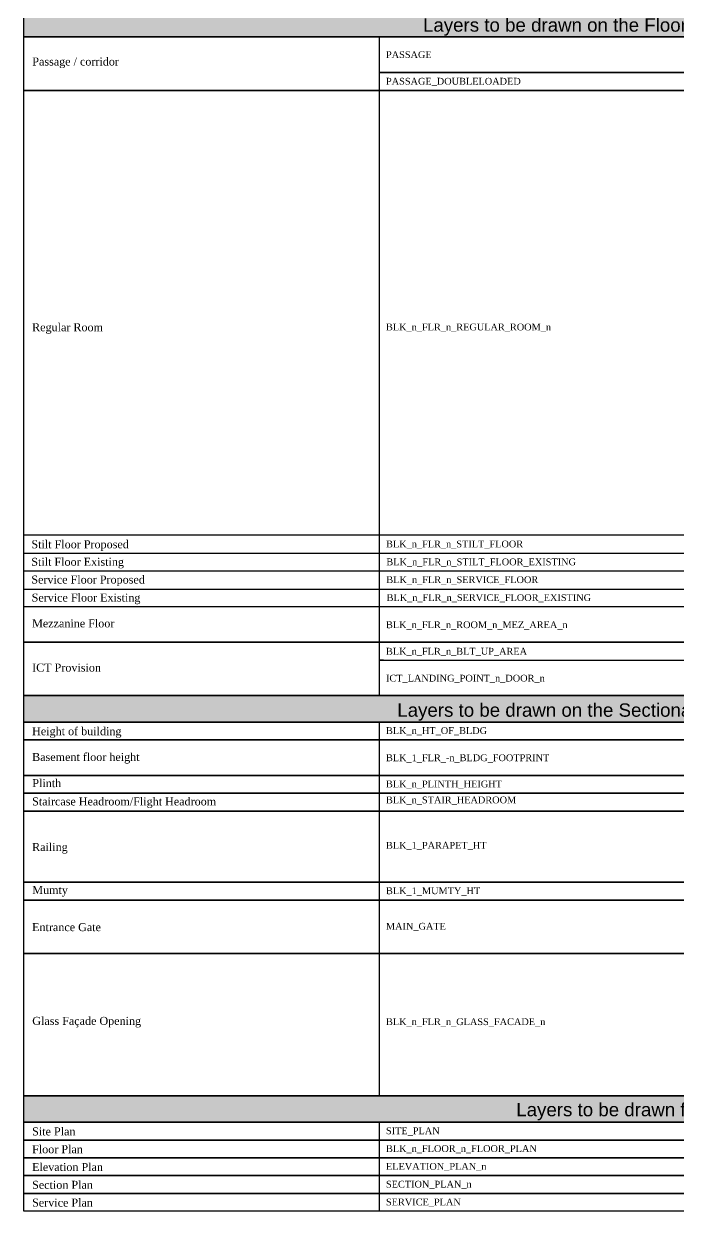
# Model space of a CAD drawing. Header units: millimetres. Extents: x -9481 to -9286, y 28706 to 28853.
# Drawn here: x -9481.26 to -9462.12, y 28735.88 to 28770.62 of the extents above; entities that cross this region are included whole.
import ezdxf

# ---------------------------------------------------------------- set-up
doc = ezdxf.new("R2010")
doc.units = ezdxf.units.MM
doc.linetypes.add('CONTINULUS', pattern=[0])
doc.layers.add('BLK_1_PLANTATION_GREENSTRIP', color=7, linetype='Continuous')
doc.layers.add('HATCH', color=7, linetype='Continuous')
doc.styles.add('MtXpl_Georgia', font='georgiab.ttf')
doc.styles.get("Standard").update_dxf_attribs({"font": 'arial.ttf', "height": 0.25})

# ---------------------------------------------------------------- blocks, each defined once
blk = doc.blocks.new('H3')
at = {"layer": 'HATCH', "linetype": 'CONTINULUS', "ltscale": 0.05}
h = blk.add_hatch(color=241, dxfattribs=at)
h.dxf.hatch_style = 1
h.paths.add_polyline_path([(-9435.455, 28800.338), (-9435.455, 28799.565), (-9396.427, 28799.565), (-9396.427, 28800.338)])
blk.add_lwpolyline([(-9435.455, 28800.338), (-9396.427, 28800.338), (-9396.427, 28799.565), (-9435.455, 28799.565), (-9435.455, 28800.338)], close=True)
at = {"color": 18, "insert": (-9423.782, 28800.11), "char_height": 0.39118, "attachment_point": 1}
blk.add_mtext_dynamic_manual_height_columns('Layers to be drawn on the Floor Plans and Sectional Elevations', width=16.98219, gutter_width=1.633, heights=[0], dxfattribs=at)
blk = doc.blocks.new('J4')
at = {"layer": 'HATCH', "linetype": 'CONTINULUS', "ltscale": 0.05}
h = blk.add_hatch(color=241, dxfattribs=at)
h.dxf.hatch_style = 1
h.paths.add_polyline_path([(-9435.455, 28796.771), (-9435.455, 28795.998), (-9396.427, 28795.998), (-9396.427, 28796.771)])
blk.add_lwpolyline([(-9435.455, 28796.771), (-9396.427, 28796.771), (-9396.427, 28795.998), (-9435.455, 28795.998), (-9435.455, 28796.771)], close=True)
at = {"color": 18, "insert": (-9424.534, 28796.544), "char_height": 0.39118, "attachment_point": 1}
blk.add_mtext_dynamic_manual_height_columns('Layers to be drawn on the Sectional Elevations or Building Elevation', width=18.54654, gutter_width=1.633, heights=[0], dxfattribs=at)

msp = doc.modelspace()

# ---------------------------------------------------------------- hatches: boundary and pattern name
at = {"layer": 'HATCH', "linetype": 'CONTINULUS', "ltscale": 0.05}
h = msp.add_hatch(color=241, dxfattribs=at)
h.dxf.hatch_style = 1
h.paths.add_polyline_path([(-9481.257899, 28739.260469), (-9481.257899, 28738.48724), (-9442.229952, 28738.48724), (-9442.229952, 28739.260469)])

# ---------------------------------------------------------------- linework, layer by layer
for p, q in [((-9470.864214, 28770.234226), (-9470.864214, 28769.713579)), ((-9470.864214, 28769.713579), (-9470.864214, 28769.192933)), ((-9470.864214, 28769.192933), (-9470.864214, 28768.672286)), ((-9470.864214, 28768.672286), (-9470.864214, 28768.151639)), ((-9470.864214, 28768.151639), (-9470.864214, 28765.548404)), ((-9470.864214, 28766.067547), (-9470.864214, 28755.654609)), ((-9470.864214, 28765.548404), (-9470.864214, 28765.027757)), ((-9470.864214, 28756.175256), (-9470.864214, 28753.570518)), ((-9481.2579, 28753.570518), (-9481.2579, 28755.654609)), ((-9481.2579, 28755.13341), (-9442.229952, 28755.13341)), ((-9481.2579, 28754.615072), (-9442.229952, 28754.615072)), ((-9481.2579, 28754.08302), (-9442.229952, 28754.08302)), ((-9470.864214, 28753.570518), (-9470.864214, 28753.049871)), ((-9470.864214, 28753.049871), (-9470.864214, 28752.529224)), ((-9470.864214, 28752.529224), (-9470.864214, 28752.008577)), ((-9470.864214, 28752.008577), (-9470.864214, 28751.48793)), ((-9470.864214, 28751.48793), (-9470.864214, 28750.967284)), ((-9470.864214, 28750.194055), (-9470.864214, 28749.673408)), ((-9470.864214, 28749.673408), (-9470.864214, 28749.152761)), ((-9470.864214, 28749.152761), (-9470.864214, 28748.632114)), ((-9470.864214, 28748.632114), (-9470.864214, 28748.111467)), ((-9470.864214, 28748.111467), (-9470.864214, 28747.59082)), ((-9470.864214, 28747.59082), (-9470.864214, 28747.070173)), ((-9470.864214, 28747.070173), (-9470.864214, 28746.028879)), ((-9470.864214, 28746.028879), (-9470.864214, 28745.508232)), ((-9470.864214, 28745.508232), (-9470.864214, 28744.987585)), ((-9470.864214, 28744.987585), (-9470.864214, 28744.466939)), ((-9470.864214, 28744.466939), (-9470.864214, 28743.946292)), ((-9470.864214, 28743.946292), (-9470.864214, 28743.425645)), ((-9470.864214, 28743.425645), (-9470.864214, 28742.904998)), ((-9470.864214, 28742.904998), (-9470.864214, 28742.384351)), ((-9470.864214, 28742.384351), (-9470.864214, 28741.863704)), ((-9470.864214, 28741.863704), (-9470.864214, 28741.343057)), ((-9470.864214, 28741.343057), (-9470.864214, 28740.82241)), ((-9470.864214, 28740.82241), (-9470.864214, 28740.301763)), ((-9470.864214, 28740.301763), (-9470.864214, 28739.781116)), ((-9470.864214, 28739.781116), (-9470.864214, 28739.260469)), ((-9470.864214, 28738.48724), (-9470.864214, 28735.884005))]:
    msp.add_line(p, q)
for points in [[(-9481.2579, 28769.713579), (-9481.2579, 28770.234226), (-9442.229952, 28770.234226), (-9442.229952, 28769.713579)], [(-9481.2579, 28769.192933), (-9481.2579, 28769.713579), (-9481.2579, 28769.713579)], [(-9442.229952, 28769.192933), (-9442.229952, 28768.672286), (-9481.2579, 28768.672286), (-9481.2579, 28769.192933), (-9481.2579, 28769.192933)], [(-9470.864214, 28769.192933), (-9455.60159, 28769.192933)], [(-9455.60159, 28769.192933), (-9470.864214, 28769.192933)], [(-9481.2579, 28768.151639), (-9481.2579, 28768.672286), (-9442.229952, 28768.672286), (-9442.229952, 28768.151639)], [(-9481.2579, 28767.630992), (-9481.2579, 28768.151639)], [(-9481.2579, 28767.110345), (-9481.2579, 28767.630992)], [(-9481.2579, 28766.589698), (-9481.2579, 28767.110345)], [(-9481.2579, 28766.069051), (-9481.2579, 28766.589698)], [(-9481.2579, 28765.548404), (-9481.2579, 28766.069051)], [(-9481.2579, 28765.027757), (-9481.2579, 28765.548404)], [(-9481.2579, 28764.50711), (-9481.2579, 28765.027757)], [(-9481.2579, 28763.986463), (-9481.2579, 28764.50711)], [(-9481.2579, 28761.903876), (-9481.2579, 28763.986463)], [(-9481.2579, 28761.383229), (-9481.2579, 28761.903876)], [(-9481.2579, 28760.862582), (-9481.2579, 28761.383229)], [(-9481.2579, 28760.341935), (-9481.2579, 28760.862582)], [(-9481.2579, 28759.821288), (-9481.2579, 28760.341935)], [(-9481.2579, 28759.300641), (-9481.2579, 28759.821288)], [(-9481.2579, 28758.779994), (-9481.2579, 28759.300641)], [(-9481.2579, 28758.259347), (-9481.2579, 28758.779994)], [(-9481.2579, 28757.7387), (-9481.2579, 28758.259347)], [(-9481.2579, 28757.218053), (-9481.2579, 28757.7387)], [(-9481.2579, 28756.697407), (-9481.2579, 28757.218053)], [(-9481.2579, 28756.17676), (-9481.2579, 28756.697407)], [(-9481.2579, 28755.656113), (-9481.2579, 28756.17676)], [(-9461.731845, 28756.17676), (-9442.229952, 28756.17676), (-9442.229952, 28755.656113), (-9481.2579, 28755.656113)], [(-9481.2579, 28755.135466), (-9481.2579, 28755.656113)], [(-9481.2579, 28752.529224), (-9481.2579, 28753.570518), (-9442.229952, 28753.570518), (-9442.229952, 28753.049871), (-9457.862239, 28753.049871)], [(-9457.862239, 28753.049871), (-9442.229952, 28753.049871), (-9442.229952, 28752.529224), (-9481.2579, 28752.529224), (-9481.2579, 28753.049871)], [(-9481.2579, 28752.008577), (-9481.2579, 28752.529224), (-9442.229952, 28752.529224), (-9442.229952, 28752.008577), (-9457.862239, 28752.008577)], [(-9470.737512, 28752.529224), (-9470.864214, 28752.529224)], [(-9470.864214, 28752.529224), (-9470.737512, 28752.529224)], [(-9481.2579, 28751.48793), (-9481.2579, 28752.008577)], [(-9470.737512, 28752.008577), (-9470.864214, 28752.008577)], [(-9470.864214, 28752.008577), (-9470.737512, 28752.008577)], [(-9470.864214, 28752.008577), (-9442.229952, 28752.008577), (-9442.229952, 28751.48793), (-9457.862239, 28751.48793)], [(-9461.731845, 28751.48793), (-9442.229952, 28751.48793), (-9442.229952, 28750.967284), (-9481.2579, 28750.967284), (-9481.2579, 28751.48793)], [(-9481.2579, 28749.152761), (-9481.2579, 28749.673408), (-9442.229952, 28749.673408), (-9442.229952, 28749.152761), (-9461.731845, 28749.152761)], [(-9461.731845, 28749.152761), (-9442.229952, 28749.152761), (-9442.229952, 28748.632114), (-9481.2579, 28748.632114), (-9481.2579, 28749.152761), (-9481.2579, 28749.152761)], [(-9481.2579, 28747.070173), (-9481.2579, 28747.59082), (-9442.229952, 28747.59082), (-9442.229952, 28747.070173), (-9461.731845, 28747.070173)], [(-9481.2579, 28746.549526), (-9481.2579, 28747.070173)], [(-9481.2579, 28746.028879), (-9481.2579, 28746.549526)], [(-9442.229952, 28746.028879), (-9442.229952, 28745.508232), (-9481.2579, 28745.508232), (-9481.2579, 28746.028879), (-9481.2579, 28746.028879)], [(-9481.2579, 28744.466939), (-9481.2579, 28744.987585), (-9442.229952, 28744.987585), (-9442.229952, 28744.466939), (-9461.731845, 28744.466939)], [(-9481.2579, 28743.946292), (-9481.2579, 28744.466939)], [(-9461.731845, 28743.946292), (-9442.229952, 28743.946292), (-9442.229952, 28743.425645), (-9481.2579, 28743.425645), (-9481.2579, 28743.946292), (-9481.2579, 28743.946292)], [(-9481.2579, 28742.904998), (-9481.2579, 28743.425645), (-9442.229952, 28743.425645), (-9442.229952, 28742.904998)], [(-9481.2579, 28742.384351), (-9481.2579, 28742.904998)], [(-9481.2579, 28741.863704), (-9481.2579, 28742.384351)], [(-9481.2579, 28741.343057), (-9481.2579, 28741.863704)], [(-9481.2579, 28740.82241), (-9481.2579, 28741.343057)], [(-9481.2579, 28740.301763), (-9481.2579, 28740.82241)], [(-9481.2579, 28739.781116), (-9481.2579, 28740.301763)], [(-9442.229952, 28739.781116), (-9442.229952, 28739.260469), (-9481.2579, 28739.260469), (-9481.2579, 28739.781116)]]:
    msp.add_lwpolyline(points)
for points in [[(-9481.2579, 28750.194055), (-9442.229952, 28750.194055), (-9442.229952, 28749.673408), (-9481.2579, 28749.673408), (-9481.2579, 28750.194055)], [(-9481.2579, 28748.632114), (-9442.229952, 28748.632114), (-9442.229952, 28748.111467), (-9481.2579, 28748.111467), (-9481.2579, 28748.632114)], [(-9481.2579, 28748.111467), (-9442.229952, 28748.111467), (-9442.229952, 28747.59082), (-9481.2579, 28747.59082), (-9481.2579, 28748.111467)], [(-9481.2579, 28745.508232), (-9442.229952, 28745.508232), (-9442.229952, 28744.987585), (-9481.2579, 28744.987585), (-9481.2579, 28745.508232)], [(-9481.257899, 28739.260469), (-9442.229952, 28739.260469), (-9442.229952, 28738.48724), (-9481.257899, 28738.48724), (-9481.257899, 28739.260469)], [(-9481.2579, 28738.48724), (-9442.229952, 28738.48724), (-9442.229952, 28737.966593), (-9481.2579, 28737.966593), (-9481.2579, 28738.48724)], [(-9481.2579, 28737.966593), (-9442.229952, 28737.966593), (-9442.229952, 28737.445946), (-9481.2579, 28737.445946), (-9481.2579, 28737.966593)], [(-9481.2579, 28737.445946), (-9442.229952, 28737.445946), (-9442.229952, 28736.925299), (-9481.2579, 28736.925299), (-9481.2579, 28737.445946)], [(-9481.2579, 28736.925299), (-9442.229952, 28736.925299), (-9442.229952, 28736.404652), (-9481.2579, 28736.404652), (-9481.2579, 28736.925299)], [(-9481.2579, 28736.404652), (-9442.229952, 28736.404652), (-9442.229952, 28735.884005), (-9481.2579, 28735.884005), (-9481.2579, 28736.404652)]]:
    msp.add_lwpolyline(points, close=True)

# ---------------------------------------------------------------- block references
at = {"layer": 'BLK_1_PLANTATION_GREENSTRIP', "linetype": 'CONTINULUS'}
for name, p in [('H3', (-45.8028, -29.330297)), ('J4', (-45.8028, -45.803888))]:
    msp.add_blockref(name, p, dxfattribs=at)

# ---------------------------------------------------------------- texts
at = {"linetype": 'CONTINULUS', "style": 'MtXpl_Georgia'}
for s, height, p in [('PASSAGE', 0.199011, (-9470.66745, 28769.617133)), ('Passage / corridor', 0.234061, (-9481.008722, 28769.398336)), ('PASSAGE_DOUBLELOADED', 0.199011, (-9470.66745, 28768.839215)), ('Regular Room', 0.234061, (-9481.013331, 28761.624959)), ('BLK_n_FLR_n_REGULAR_ROOM_n', 0.199011, (-9470.66745, 28761.649858)), ('Stilt Floor Proposed', 0.234061, (-9481.034889, 28755.276901)), ('BLK_n_FLR_n_STILT_FLOOR', 0.199011, (-9470.664596, 28755.303249)), ('Stilt Floor Existing', 0.234061, (-9481.037966, 28754.764416)), ('BLK_n_FLR_n_STILT_FLOOR_EXISTING', 0.199011, (-9470.655926, 28754.779806)), ('Service Floor Proposed', 0.234061, (-9481.037003, 28754.245267)), ('BLK_n_FLR_n_SERVICE_FLOOR', 0.199011, (-9470.657732, 28754.258409)), ('Service Floor Existing', 0.234061, (-9481.027958, 28753.717315)), ('BLK_n_FLR_n_SERVICE_FLOOR_EXISTING', 0.199011, (-9470.649062, 28753.734966)), ('Mezzanine Floor', 0.234061, (-9481.013331, 28752.964148)), ('BLK_n_FLR_n_ROOM_n_MEZ_AREA_n', 0.199011, (-9470.66745, 28752.940102)), ('BLK_n_FLR_n_BLT_UP_AREA', 0.199011, (-9470.66745, 28752.165893)), ('ICT Provision', 0.234061, (-9481.013331, 28751.669651)), ('ICT_LANDING_POINT_n_DOOR_n', 0.199011, (-9470.66745, 28751.378161)), ('Height of building', 0.234061, (-9481.013331, 28749.809051)), ('BLK_n_HT_OF_BLDG', 0.199011, (-9470.66745, 28749.845319)), ('Basement floor height', 0.234061, (-9481.013331, 28749.05451)), ('BLK_1_FLR_-n_BLDG_FOOTPRINT', 0.199011, (-9470.66745, 28749.049382)), ('Plinth', 0.234061, (-9481.008722, 28748.289472)), ('BLK_n_PLINTH_HEIGHT', 0.199011, (-9470.66745, 28748.283047)), ('Staircase Headroom/Flight Headroom', 0.234061, (-9481.013331, 28747.75525)), ('BLK_n_STAIR_HEADROOM', 0.199011, (-9470.66745, 28747.816349)), ('Railing', 0.234061, (-9481.013331, 28746.420858)), ('BLK_1_PARAPET_HT', 0.199011, (-9470.66745, 28746.489843)), ('Mumty', 0.234061, (-9481.008722, 28745.16559)), ('BLK_1_MUMTY_HT', 0.199011, (-9470.66745, 28745.159166)), ('Entrance Gate', 0.234061, (-9481.013331, 28744.077929)), ('MAIN_GATE', 0.199011, (-9470.66745, 28744.121263)), ('Glass Façade Opening', 0.234061, (-9481.008722, 28741.335742)), ('BLK_n_FLR_n_GLASS_FACADE_n', 0.199011, (-9470.66745, 28741.329317)), ('Site Plan', 0.234061, (-9481.013331, 28738.102236)), ('SITE_PLAN', 0.199011, (-9470.66745, 28738.138504)), ('Floor Plan', 0.234061, (-9481.013331, 28737.581589)), ('BLK_n_FLOOR_n_FLOOR_PLAN', 0.199011, (-9470.66745, 28737.617857)), ('Elevation Plan', 0.234061, (-9481.013331, 28737.060942)), ('ELEVATION_PLAN_n', 0.199011, (-9470.66745, 28737.09721)), ('Section Plan', 0.234061, (-9481.013331, 28736.540295)), ('SECTION_PLAN_n', 0.199011, (-9470.66745, 28736.576563)), ('Service Plan', 0.234061, (-9481.013331, 28736.019648)), ('SERVICE_PLAN', 0.199011, (-9470.66745, 28736.055916))]:
    msp.add_text(s, height=height, dxfattribs=at).set_placement(p)
at = {"color": 18, "insert": (-9466.8577, 28739.052952), "char_height": 0.391178, "attachment_point": 1}
msp.add_mtext_dynamic_manual_height_columns('Layers to be drawn for CAD to PDF conversion', width=18.546538, gutter_width=1.63296, heights=[0], dxfattribs=at)

doc.saveas('drawing.dxf')
